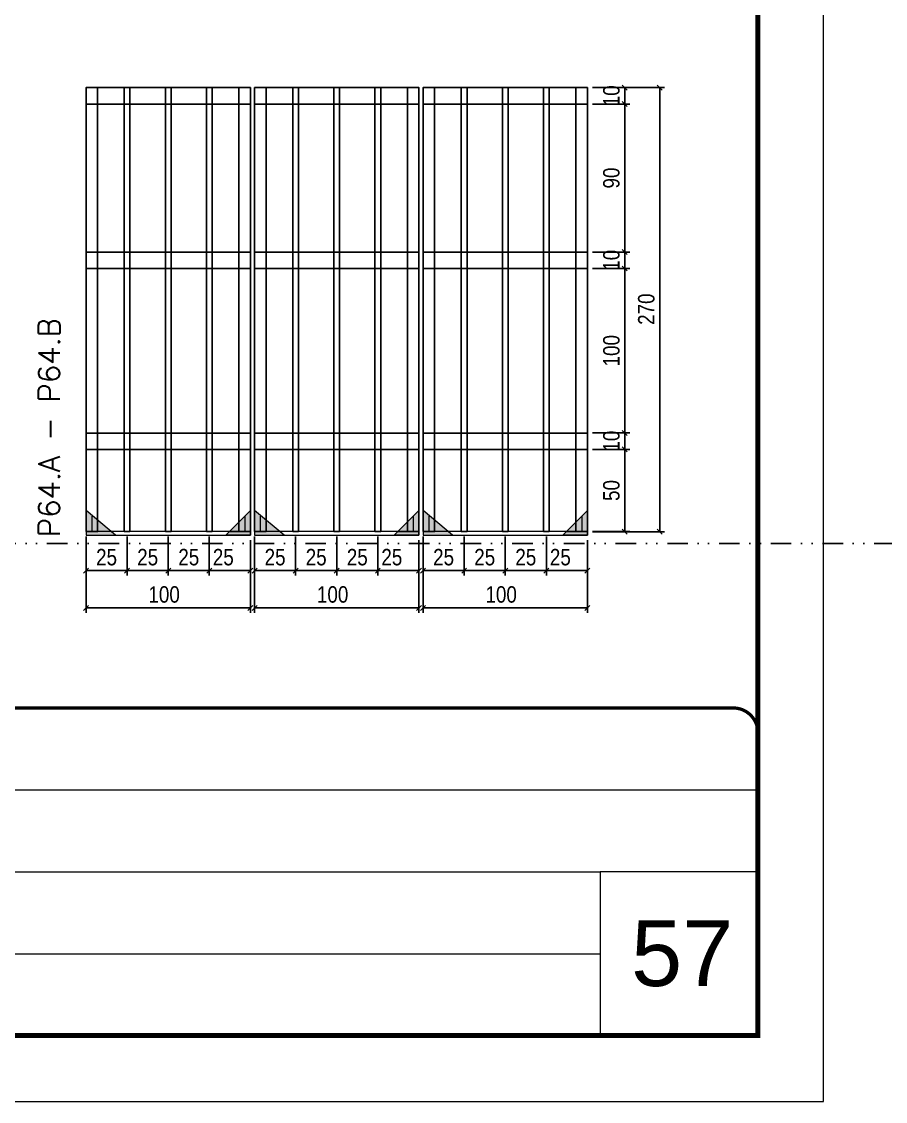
# Model space of a CAD drawing. Header units: millimetres. Extents: x 13777 to 27878, y -21631 to 6985.
# Drawn here: x 15397 to 15923, y -10145 to -9489 of the extents above; entities that cross this region are included whole.
import ezdxf

# ---------------------------------------------------------------- set-up
doc = ezdxf.new("R2010")
doc.units = ezdxf.units.MM
for name, pattern in [('CONTINUO', [0]), ('DASHED', [0.75, 0.5, -0.25]), ('DIVIDE2', [0.625, 0.25, -0.125, 0, -0.125, 0, -0.125]), ('HIDDEN', [0.375, 0.25, -0.125])]:
    doc.linetypes.add(name, pattern=pattern)
for name, color, linetype, lineweight in [('CARIMBO', 255, 'Continuous', 9), ('Folhas', 255, 'Continuous', 9), ('Madeira', 126, 'Continuous', 18), ('Sarr 2.2x7', 40, 'Continuous', 9), ('SARRAFO DE PRESSAO', 251, 'DASHED', 9), ('Texto Seção', 7, 'Continuous', 15)]:
    doc.layers.add(name, color=color, linetype=linetype, lineweight=lineweight)
for name, color, linetype in [('COTA', 241, 'Continuous'), ('Nível', 160, 'Continuous'), ('SARR_2.2x10', 60, 'Continuous'), ('SARR_3.5x7', 81, 'Continuous'), ('SARR_7x7', 40, 'Continuous')]:
    doc.layers.add(name, color=color, linetype=linetype)
doc.styles.add('ARIAL', font='arial.ttf')
doc.styles.add('COTA TECNICA', font='techl___.ttf', dxfattribs={"height": 10})
doc.styles.add('REGUA-120', font='ROMANS.shx', dxfattribs={"height": 15})
doc.dimstyles.new('PAINEL', dxfattribs={"dimtxt": 10, "dimasz": 3, "dimexe": 3, "dimexo": 3, "dimgap": 3, "dimtad": 1, "dimdec": 1, "dimzin": 12, "dimdsep": 46, "dimtxsty": 'COTA TECNICA', "dimblk1": 'OBLIQUE', "dimblk2": 'OBLIQUE', "dimsah": 1, "dimcen": 0.9, "dimclrd": 4, "dimclre": 4, "dimclrt": 240, "dimadec": 1, "dimazin": 3, "dimtfac": 1, "dimtdec": 1, "dimtmove": 0, "dimatfit": 3, "dimfxl": 1, "dimtolj": 1, "dimtzin": 12, "dimarcsym": 0})

# ---------------------------------------------------------------- blocks, each defined once
blk = doc.blocks.new('9999999999')
at = {"color": 30, "linetype": 'CONTINUO'}
for p, q in [((98564.56, 34379.64), (99583.98, 34379.64)), ((98564.56, 34329.83), (99487.98, 34329.83)), ((99583.98, 34329.83), (99487.98, 34329.83)), ((99487.98, 34329.83), (99487.98, 34230.21)), ((98564.56, 34280.02), (99487.98, 34280.02))]:
    blk.add_line(p, q, dxfattribs=at)
at = {"color": 30, "linetype": 'CONTINUO', "const_width": 2}
blk.add_lwpolyline([(99583.98, 34230.21), (99583.98, 34414.45, 0.414214), (99568.98, 34429.45), (98228.98, 34429.45, 0.414214), (98213.98, 34414.45), (98213.98, 34245.21, 0.414214), (98228.98, 34230.21), (99583.98, 34230.21)], format="xyb", dxfattribs=at)
at = {"layer": 'Folhas'}
blk.add_lwpolyline([(98138.98, 34190.21), (99623.98, 34190.21), (99623.98, 35240.21), (98138.98, 35240.21)], close=True, dxfattribs=at)
at = {"layer": 'Folhas', "color": 30, "const_width": 3}
blk.add_lwpolyline([(98213.98, 34230.21), (99583.98, 34230.21), (99583.98, 35200.21), (98213.98, 35200.21)], close=True, dxfattribs=at)
blk = doc.blocks.new('_Oblique')
at = {"color": 0, "linetype": 'ByBlock', "lineweight": -2}
blk.add_line((-0.5, -0.5), (0.5, 0.5), dxfattribs=at)
blk = doc.blocks.new('*D2487')
at = {"layer": 'COTA', "color": 4, "lineweight": -2, "transparency": 16777216}
for p, q in [((15641.31, -9817.04), (15641.31, -9848.22)), ((15741.31, -9817.04), (15741.31, -9848.22)), ((15741.31, -9845.22), (15641.31, -9845.22))]:
    blk.add_line(p, q, dxfattribs=at)
at = {"layer": 'Defpoints', "color": 0, "transparency": 16777216}
for p in [(15641.31, -9814.04), (15741.31, -9814.04), (15641.31, -9845.22)]:
    blk.add_point(p, dxfattribs=at)
at = {"layer": 'COTA', "color": 4, "lineweight": -2, "transparency": 16777216, "xscale": 3, "yscale": 3, "zscale": 3, "rotation": 180}
blk.add_blockref('_Oblique', (15641.31, -9845.22), dxfattribs=at)
at = {"layer": 'COTA', "color": 4, "lineweight": -2, "transparency": 16777216, "xscale": 3, "yscale": 3, "zscale": 3}
blk.add_blockref('_Oblique', (15741.31, -9845.22), dxfattribs=at)
at = {"layer": 'COTA', "color": 240, "transparency": 16777216, "insert": (15688.81, -9837.12), "char_height": 10, "attachment_point": 5, "style": 'COTA TECNICA'}
blk.add_mtext('\\A1;100', dxfattribs=at)
blk = doc.blocks.new('*D2488')
at = {"layer": 'COTA', "color": 4, "lineweight": -2, "transparency": 16777216}
for p, q in [((15641.31, -9801.84), (15641.31, -9825.54)), ((15666.31, -9801.84), (15666.31, -9825.54)), ((15666.31, -9822.54), (15641.31, -9822.54))]:
    blk.add_line(p, q, dxfattribs=at)
at = {"layer": 'Defpoints', "color": 0, "transparency": 16777216}
for p in [(15641.31, -9798.84), (15666.31, -9798.84), (15641.31, -9822.54)]:
    blk.add_point(p, dxfattribs=at)
at = {"layer": 'COTA', "color": 4, "lineweight": -2, "transparency": 16777216, "xscale": 3, "yscale": 3, "zscale": 3, "rotation": 180}
blk.add_blockref('_Oblique', (15641.31, -9822.54), dxfattribs=at)
at = {"layer": 'COTA', "color": 4, "lineweight": -2, "transparency": 16777216, "xscale": 3, "yscale": 3, "zscale": 3}
blk.add_blockref('_Oblique', (15666.31, -9822.54), dxfattribs=at)
at = {"layer": 'COTA', "color": 240, "transparency": 16777216, "insert": (15653.81, -9814.43), "char_height": 10, "attachment_point": 5, "style": 'COTA TECNICA'}
blk.add_mtext('\\A1;25', dxfattribs=at)
blk = doc.blocks.new('*D2489')
at = {"layer": 'COTA', "color": 4, "lineweight": -2, "transparency": 16777216}
for p, q in [((15716.31, -9801.84), (15716.31, -9825.54)), ((15741.31, -9804.04), (15741.31, -9825.54)), ((15716.31, -9822.54), (15741.31, -9822.54))]:
    blk.add_line(p, q, dxfattribs=at)
at = {"layer": 'Defpoints', "color": 0, "transparency": 16777216}
for p in [(15716.31, -9798.84), (15741.31, -9801.04), (15741.31, -9822.54)]:
    blk.add_point(p, dxfattribs=at)
at = {"layer": 'COTA', "color": 4, "lineweight": -2, "transparency": 16777216, "xscale": 3, "yscale": 3, "zscale": 3, "rotation": 180}
blk.add_blockref('_Oblique', (15716.31, -9822.54), dxfattribs=at)
at = {"layer": 'COTA', "color": 4, "lineweight": -2, "transparency": 16777216, "xscale": 3, "yscale": 3, "zscale": 3}
blk.add_blockref('_Oblique', (15741.31, -9822.54), dxfattribs=at)
at = {"layer": 'COTA', "color": 240, "transparency": 16777216, "insert": (15724.81, -9814.43), "char_height": 10, "attachment_point": 5, "style": 'COTA TECNICA'}
blk.add_mtext('\\A1;25', dxfattribs=at)
blk = doc.blocks.new('*D2490')
at = {"layer": 'COTA', "color": 4, "lineweight": -2, "transparency": 16777216}
for p, q in [((15666.31, -9801.84), (15666.31, -9825.54)), ((15691.31, -9801.84), (15691.31, -9825.54)), ((15666.31, -9822.54), (15691.31, -9822.54))]:
    blk.add_line(p, q, dxfattribs=at)
at = {"layer": 'Defpoints', "color": 0, "transparency": 16777216}
for p in [(15666.31, -9798.84), (15691.31, -9798.84), (15691.31, -9822.54)]:
    blk.add_point(p, dxfattribs=at)
at = {"layer": 'COTA', "color": 4, "lineweight": -2, "transparency": 16777216, "xscale": 3, "yscale": 3, "zscale": 3, "rotation": 180}
blk.add_blockref('_Oblique', (15666.31, -9822.54), dxfattribs=at)
at = {"layer": 'COTA', "color": 4, "lineweight": -2, "transparency": 16777216, "xscale": 3, "yscale": 3, "zscale": 3}
blk.add_blockref('_Oblique', (15691.31, -9822.54), dxfattribs=at)
at = {"layer": 'COTA', "color": 240, "transparency": 16777216, "insert": (15678.81, -9814.43), "char_height": 10, "attachment_point": 5, "style": 'COTA TECNICA'}
blk.add_mtext('\\A1;25', dxfattribs=at)
blk = doc.blocks.new('*D2491')
at = {"layer": 'COTA', "color": 4, "lineweight": -2, "transparency": 16777216}
for p, q in [((15744.31, -9748.84), (15767.01, -9748.84)), ((15764.01, -9798.84), (15764.01, -9748.84)), ((15744.31, -9798.84), (15767.01, -9798.84))]:
    blk.add_line(p, q, dxfattribs=at)
at = {"layer": 'Defpoints', "color": 0, "transparency": 16777216}
for p in [(15741.31, -9748.84), (15764.01, -9748.84), (15741.31, -9798.84)]:
    blk.add_point(p, dxfattribs=at)
at = {"layer": 'COTA', "color": 4, "lineweight": -2, "transparency": 16777216, "xscale": 3, "yscale": 3, "zscale": 3}
for p, rotation in [((15764.01, -9748.84), 90), ((15764.01, -9798.84), 270)]:
    blk.add_blockref('_Oblique', p, dxfattribs=dict(at, rotation=rotation))
at = {"layer": 'COTA', "color": 240, "transparency": 16777216, "insert": (15755.9, -9773.84), "char_height": 10, "attachment_point": 5, "rotation": 90, "style": 'COTA TECNICA'}
blk.add_mtext('\\A1;50', dxfattribs=at)
blk = doc.blocks.new('*D2492')
at = {"layer": 'COTA', "color": 4, "lineweight": -2, "transparency": 16777216}
for p, q in [((15691.31, -9801.84), (15691.31, -9825.54)), ((15716.31, -9801.84), (15716.31, -9825.54)), ((15691.31, -9822.54), (15716.31, -9822.54))]:
    blk.add_line(p, q, dxfattribs=at)
at = {"layer": 'Defpoints', "color": 0, "transparency": 16777216}
for p in [(15691.31, -9798.84), (15716.31, -9798.84), (15716.31, -9822.54)]:
    blk.add_point(p, dxfattribs=at)
at = {"layer": 'COTA', "color": 4, "lineweight": -2, "transparency": 16777216, "xscale": 3, "yscale": 3, "zscale": 3, "rotation": 180}
blk.add_blockref('_Oblique', (15691.31, -9822.54), dxfattribs=at)
at = {"layer": 'COTA', "color": 4, "lineweight": -2, "transparency": 16777216, "xscale": 3, "yscale": 3, "zscale": 3}
blk.add_blockref('_Oblique', (15716.31, -9822.54), dxfattribs=at)
at = {"layer": 'COTA', "color": 240, "transparency": 16777216, "insert": (15703.81, -9814.43), "char_height": 10, "attachment_point": 5, "style": 'COTA TECNICA'}
blk.add_mtext('\\A1;25', dxfattribs=at)
blk = doc.blocks.new('*D2493')
at = {"layer": 'COTA', "color": 4, "lineweight": -2, "transparency": 16777216}
for p, q in [((15744.31, -9738.84), (15767.01, -9738.84)), ((15764.01, -9748.84), (15764.01, -9738.84)), ((15744.31, -9748.84), (15767.01, -9748.84))]:
    blk.add_line(p, q, dxfattribs=at)
at = {"layer": 'Defpoints', "color": 0, "transparency": 16777216}
for p in [(15741.31, -9738.84), (15764.01, -9738.84), (15741.31, -9748.84)]:
    blk.add_point(p, dxfattribs=at)
at = {"layer": 'COTA', "color": 4, "lineweight": -2, "transparency": 16777216, "xscale": 3, "yscale": 3, "zscale": 3}
for p, rotation in [((15764.01, -9738.84), 90), ((15764.01, -9748.84), 270)]:
    blk.add_blockref('_Oblique', p, dxfattribs=dict(at, rotation=rotation))
at = {"layer": 'COTA', "color": 240, "transparency": 16777216, "insert": (15755.91, -9743.84), "char_height": 10, "attachment_point": 5, "rotation": 90, "style": 'COTA TECNICA'}
blk.add_mtext('\\A1;10', dxfattribs=at)
blk = doc.blocks.new('*D2494')
at = {"layer": 'COTA', "color": 4, "lineweight": -2, "transparency": 16777216}
for p, q in [((15744.31, -9638.84), (15767.01, -9638.84)), ((15764.01, -9738.84), (15764.01, -9638.84)), ((15744.31, -9738.84), (15767.01, -9738.84))]:
    blk.add_line(p, q, dxfattribs=at)
at = {"layer": 'Defpoints', "color": 0, "transparency": 16777216}
for p in [(15741.31, -9638.84), (15764.01, -9638.84), (15741.31, -9738.84)]:
    blk.add_point(p, dxfattribs=at)
at = {"layer": 'COTA', "color": 4, "lineweight": -2, "transparency": 16777216, "xscale": 3, "yscale": 3, "zscale": 3}
for p, rotation in [((15764.01, -9638.84), 90), ((15764.01, -9738.84), 270)]:
    blk.add_blockref('_Oblique', p, dxfattribs=dict(at, rotation=rotation))
at = {"layer": 'COTA', "color": 240, "transparency": 16777216, "insert": (15755.91, -9688.84), "char_height": 10, "attachment_point": 5, "rotation": 90, "style": 'COTA TECNICA'}
blk.add_mtext('\\A1;100', dxfattribs=at)
blk = doc.blocks.new('*D2495')
at = {"layer": 'COTA', "color": 4, "lineweight": -2, "transparency": 16777216}
for p, q in [((15744.31, -9628.84), (15767.01, -9628.84)), ((15764.01, -9638.84), (15764.01, -9628.84)), ((15744.31, -9638.84), (15767.01, -9638.84))]:
    blk.add_line(p, q, dxfattribs=at)
at = {"layer": 'Defpoints', "color": 0, "transparency": 16777216}
for p in [(15741.31, -9628.84), (15764.01, -9628.84), (15741.31, -9638.84)]:
    blk.add_point(p, dxfattribs=at)
at = {"layer": 'COTA', "color": 4, "lineweight": -2, "transparency": 16777216, "xscale": 3, "yscale": 3, "zscale": 3}
for p, rotation in [((15764.01, -9628.84), 90), ((15764.01, -9638.84), 270)]:
    blk.add_blockref('_Oblique', p, dxfattribs=dict(at, rotation=rotation))
at = {"layer": 'COTA', "color": 240, "transparency": 16777216, "insert": (15755.91, -9633.84), "char_height": 10, "attachment_point": 5, "rotation": 90, "style": 'COTA TECNICA'}
blk.add_mtext('\\A1;10', dxfattribs=at)
blk = doc.blocks.new('*D2496')
at = {"layer": 'COTA', "color": 4, "lineweight": -2, "transparency": 16777216}
for p, q in [((15744.31, -9538.84), (15767.01, -9538.84)), ((15764.01, -9628.84), (15764.01, -9538.84)), ((15744.31, -9628.84), (15767.01, -9628.84))]:
    blk.add_line(p, q, dxfattribs=at)
at = {"layer": 'Defpoints', "color": 0, "transparency": 16777216}
for p in [(15741.31, -9538.84), (15764.01, -9538.84), (15741.31, -9628.84)]:
    blk.add_point(p, dxfattribs=at)
at = {"layer": 'COTA', "color": 4, "lineweight": -2, "transparency": 16777216, "xscale": 3, "yscale": 3, "zscale": 3}
for p, rotation in [((15764.01, -9538.84), 90), ((15764.01, -9628.84), 270)]:
    blk.add_blockref('_Oblique', p, dxfattribs=dict(at, rotation=rotation))
at = {"layer": 'COTA', "color": 240, "transparency": 16777216, "insert": (15755.88, -9583.84), "char_height": 10, "attachment_point": 5, "rotation": 90, "style": 'COTA TECNICA'}
blk.add_mtext('\\A1;90', dxfattribs=at)
blk = doc.blocks.new('*D2497')
at = {"layer": 'COTA', "color": 4, "lineweight": -2, "transparency": 16777216}
for p, q in [((15744.31, -9528.84), (15767.01, -9528.84)), ((15764.01, -9538.84), (15764.01, -9528.84)), ((15744.31, -9538.84), (15767.01, -9538.84))]:
    blk.add_line(p, q, dxfattribs=at)
at = {"layer": 'Defpoints', "color": 0, "transparency": 16777216}
for p in [(15741.31, -9528.84), (15764.01, -9528.84), (15741.31, -9538.84)]:
    blk.add_point(p, dxfattribs=at)
at = {"layer": 'COTA', "color": 4, "lineweight": -2, "transparency": 16777216, "xscale": 3, "yscale": 3, "zscale": 3}
for p, rotation in [((15764.01, -9528.84), 90), ((15764.01, -9538.84), 270)]:
    blk.add_blockref('_Oblique', p, dxfattribs=dict(at, rotation=rotation))
at = {"layer": 'COTA', "color": 240, "transparency": 16777216, "insert": (15755.91, -9533.84), "char_height": 10, "attachment_point": 5, "rotation": 90, "style": 'COTA TECNICA'}
blk.add_mtext('\\A1;10', dxfattribs=at)
blk = doc.blocks.new('*D2498')
at = {"layer": 'COTA', "color": 4, "lineweight": -2, "transparency": 16777216}
for p, q in [((15744.32, -9528.88), (15788.23, -9528.88)), ((15785.23, -9798.88), (15785.23, -9528.88)), ((15744.31, -9798.88), (15788.23, -9798.88))]:
    blk.add_line(p, q, dxfattribs=at)
at = {"layer": 'Defpoints', "color": 0, "transparency": 16777216}
for p in [(15741.32, -9528.88), (15785.23, -9528.88), (15741.31, -9798.88)]:
    blk.add_point(p, dxfattribs=at)
at = {"layer": 'COTA', "color": 4, "lineweight": -2, "transparency": 16777216, "xscale": 3, "yscale": 3, "zscale": 3}
for p, rotation in [((15785.23, -9528.88), 90), ((15785.23, -9798.88), 270)]:
    blk.add_blockref('_Oblique', p, dxfattribs=dict(at, rotation=rotation))
at = {"layer": 'COTA', "color": 240, "transparency": 16777216, "insert": (15777.13, -9663.58), "char_height": 10, "attachment_point": 5, "rotation": 90, "style": 'COTA TECNICA'}
blk.add_mtext('\\A1;270', dxfattribs=at)
blk = doc.blocks.new('*D2499')
at = {"layer": 'COTA', "color": 4, "lineweight": -2, "transparency": 16777216}
for p, q in [((15538.81, -9817.04), (15538.81, -9848.22)), ((15638.81, -9817.04), (15638.81, -9848.22)), ((15638.81, -9845.22), (15538.81, -9845.22))]:
    blk.add_line(p, q, dxfattribs=at)
at = {"layer": 'Defpoints', "color": 0, "transparency": 16777216}
for p in [(15538.81, -9814.04), (15638.81, -9814.04), (15538.81, -9845.22)]:
    blk.add_point(p, dxfattribs=at)
at = {"layer": 'COTA', "color": 4, "lineweight": -2, "transparency": 16777216, "xscale": 3, "yscale": 3, "zscale": 3, "rotation": 180}
blk.add_blockref('_Oblique', (15538.81, -9845.22), dxfattribs=at)
at = {"layer": 'COTA', "color": 4, "lineweight": -2, "transparency": 16777216, "xscale": 3, "yscale": 3, "zscale": 3}
blk.add_blockref('_Oblique', (15638.81, -9845.22), dxfattribs=at)
at = {"layer": 'COTA', "color": 240, "transparency": 16777216, "insert": (15586.31, -9837.12), "char_height": 10, "attachment_point": 5, "style": 'COTA TECNICA'}
blk.add_mtext('\\A1;100', dxfattribs=at)
blk = doc.blocks.new('*D2500')
at = {"layer": 'COTA', "color": 4, "lineweight": -2, "transparency": 16777216}
for p, q in [((15538.81, -9801.84), (15538.81, -9825.54)), ((15563.81, -9801.84), (15563.81, -9825.54)), ((15563.81, -9822.54), (15538.81, -9822.54))]:
    blk.add_line(p, q, dxfattribs=at)
at = {"layer": 'Defpoints', "color": 0, "transparency": 16777216}
for p in [(15538.81, -9798.84), (15563.81, -9798.84), (15538.81, -9822.54)]:
    blk.add_point(p, dxfattribs=at)
at = {"layer": 'COTA', "color": 4, "lineweight": -2, "transparency": 16777216, "xscale": 3, "yscale": 3, "zscale": 3, "rotation": 180}
blk.add_blockref('_Oblique', (15538.81, -9822.54), dxfattribs=at)
at = {"layer": 'COTA', "color": 4, "lineweight": -2, "transparency": 16777216, "xscale": 3, "yscale": 3, "zscale": 3}
blk.add_blockref('_Oblique', (15563.81, -9822.54), dxfattribs=at)
at = {"layer": 'COTA', "color": 240, "transparency": 16777216, "insert": (15551.31, -9814.43), "char_height": 10, "attachment_point": 5, "style": 'COTA TECNICA'}
blk.add_mtext('\\A1;25', dxfattribs=at)
blk = doc.blocks.new('*D2501')
at = {"layer": 'COTA', "color": 4, "lineweight": -2, "transparency": 16777216}
for p, q in [((15613.81, -9801.84), (15613.81, -9825.54)), ((15638.81, -9804.04), (15638.81, -9825.54)), ((15613.81, -9822.54), (15638.81, -9822.54))]:
    blk.add_line(p, q, dxfattribs=at)
at = {"layer": 'Defpoints', "color": 0, "transparency": 16777216}
for p in [(15613.81, -9798.84), (15638.81, -9801.04), (15638.81, -9822.54)]:
    blk.add_point(p, dxfattribs=at)
at = {"layer": 'COTA', "color": 4, "lineweight": -2, "transparency": 16777216, "xscale": 3, "yscale": 3, "zscale": 3, "rotation": 180}
blk.add_blockref('_Oblique', (15613.81, -9822.54), dxfattribs=at)
at = {"layer": 'COTA', "color": 4, "lineweight": -2, "transparency": 16777216, "xscale": 3, "yscale": 3, "zscale": 3}
blk.add_blockref('_Oblique', (15638.81, -9822.54), dxfattribs=at)
at = {"layer": 'COTA', "color": 240, "transparency": 16777216, "insert": (15622.31, -9814.43), "char_height": 10, "attachment_point": 5, "style": 'COTA TECNICA'}
blk.add_mtext('\\A1;25', dxfattribs=at)
blk = doc.blocks.new('*D2502')
at = {"layer": 'COTA', "color": 4, "lineweight": -2, "transparency": 16777216}
for p, q in [((15563.81, -9801.84), (15563.81, -9825.54)), ((15588.81, -9801.84), (15588.81, -9825.54)), ((15563.81, -9822.54), (15588.81, -9822.54))]:
    blk.add_line(p, q, dxfattribs=at)
at = {"layer": 'Defpoints', "color": 0, "transparency": 16777216}
for p in [(15563.81, -9798.84), (15588.81, -9798.84), (15588.81, -9822.54)]:
    blk.add_point(p, dxfattribs=at)
at = {"layer": 'COTA', "color": 4, "lineweight": -2, "transparency": 16777216, "xscale": 3, "yscale": 3, "zscale": 3, "rotation": 180}
blk.add_blockref('_Oblique', (15563.81, -9822.54), dxfattribs=at)
at = {"layer": 'COTA', "color": 4, "lineweight": -2, "transparency": 16777216, "xscale": 3, "yscale": 3, "zscale": 3}
blk.add_blockref('_Oblique', (15588.81, -9822.54), dxfattribs=at)
at = {"layer": 'COTA', "color": 240, "transparency": 16777216, "insert": (15576.31, -9814.43), "char_height": 10, "attachment_point": 5, "style": 'COTA TECNICA'}
blk.add_mtext('\\A1;25', dxfattribs=at)
blk = doc.blocks.new('*D2503')
at = {"layer": 'COTA', "color": 4, "lineweight": -2, "transparency": 16777216}
for p, q in [((15588.81, -9801.84), (15588.81, -9825.54)), ((15613.81, -9801.84), (15613.81, -9825.54)), ((15588.81, -9822.54), (15613.81, -9822.54))]:
    blk.add_line(p, q, dxfattribs=at)
at = {"layer": 'Defpoints', "color": 0, "transparency": 16777216}
for p in [(15588.81, -9798.84), (15613.81, -9798.84), (15613.81, -9822.54)]:
    blk.add_point(p, dxfattribs=at)
at = {"layer": 'COTA', "color": 4, "lineweight": -2, "transparency": 16777216, "xscale": 3, "yscale": 3, "zscale": 3, "rotation": 180}
blk.add_blockref('_Oblique', (15588.81, -9822.54), dxfattribs=at)
at = {"layer": 'COTA', "color": 4, "lineweight": -2, "transparency": 16777216, "xscale": 3, "yscale": 3, "zscale": 3}
blk.add_blockref('_Oblique', (15613.81, -9822.54), dxfattribs=at)
at = {"layer": 'COTA', "color": 240, "transparency": 16777216, "insert": (15601.31, -9814.43), "char_height": 10, "attachment_point": 5, "style": 'COTA TECNICA'}
blk.add_mtext('\\A1;25', dxfattribs=at)
blk = doc.blocks.new('*D2504')
at = {"layer": 'COTA', "color": 4, "lineweight": -2, "transparency": 16777216}
for p, q in [((15436.31, -9817.04), (15436.31, -9848.22)), ((15536.31, -9817.04), (15536.31, -9848.22)), ((15536.31, -9845.22), (15436.31, -9845.22))]:
    blk.add_line(p, q, dxfattribs=at)
at = {"layer": 'Defpoints', "color": 0, "transparency": 16777216}
for p in [(15436.31, -9814.04), (15536.31, -9814.04), (15436.31, -9845.22)]:
    blk.add_point(p, dxfattribs=at)
at = {"layer": 'COTA', "color": 4, "lineweight": -2, "transparency": 16777216, "xscale": 3, "yscale": 3, "zscale": 3, "rotation": 180}
blk.add_blockref('_Oblique', (15436.31, -9845.22), dxfattribs=at)
at = {"layer": 'COTA', "color": 4, "lineweight": -2, "transparency": 16777216, "xscale": 3, "yscale": 3, "zscale": 3}
blk.add_blockref('_Oblique', (15536.31, -9845.22), dxfattribs=at)
at = {"layer": 'COTA', "color": 240, "transparency": 16777216, "insert": (15483.81, -9837.12), "char_height": 10, "attachment_point": 5, "style": 'COTA TECNICA'}
blk.add_mtext('\\A1;100', dxfattribs=at)
blk = doc.blocks.new('*D2505')
at = {"layer": 'COTA', "color": 4, "lineweight": -2, "transparency": 16777216}
for p, q in [((15436.31, -9801.84), (15436.31, -9825.54)), ((15461.31, -9801.84), (15461.31, -9825.54)), ((15461.31, -9822.54), (15436.31, -9822.54))]:
    blk.add_line(p, q, dxfattribs=at)
at = {"layer": 'Defpoints', "color": 0, "transparency": 16777216}
for p in [(15436.31, -9798.84), (15461.31, -9798.84), (15436.31, -9822.54)]:
    blk.add_point(p, dxfattribs=at)
at = {"layer": 'COTA', "color": 4, "lineweight": -2, "transparency": 16777216, "xscale": 3, "yscale": 3, "zscale": 3, "rotation": 180}
blk.add_blockref('_Oblique', (15436.31, -9822.54), dxfattribs=at)
at = {"layer": 'COTA', "color": 4, "lineweight": -2, "transparency": 16777216, "xscale": 3, "yscale": 3, "zscale": 3}
blk.add_blockref('_Oblique', (15461.31, -9822.54), dxfattribs=at)
at = {"layer": 'COTA', "color": 240, "transparency": 16777216, "insert": (15448.81, -9814.43), "char_height": 10, "attachment_point": 5, "style": 'COTA TECNICA'}
blk.add_mtext('\\A1;25', dxfattribs=at)
blk = doc.blocks.new('*D2506')
at = {"layer": 'COTA', "color": 4, "lineweight": -2, "transparency": 16777216}
for p, q in [((15511.31, -9801.84), (15511.31, -9825.54)), ((15536.31, -9804.04), (15536.31, -9825.54)), ((15511.31, -9822.54), (15536.31, -9822.54))]:
    blk.add_line(p, q, dxfattribs=at)
at = {"layer": 'Defpoints', "color": 0, "transparency": 16777216}
for p in [(15511.31, -9798.84), (15536.31, -9801.04), (15536.31, -9822.54)]:
    blk.add_point(p, dxfattribs=at)
at = {"layer": 'COTA', "color": 4, "lineweight": -2, "transparency": 16777216, "xscale": 3, "yscale": 3, "zscale": 3, "rotation": 180}
blk.add_blockref('_Oblique', (15511.31, -9822.54), dxfattribs=at)
at = {"layer": 'COTA', "color": 4, "lineweight": -2, "transparency": 16777216, "xscale": 3, "yscale": 3, "zscale": 3}
blk.add_blockref('_Oblique', (15536.31, -9822.54), dxfattribs=at)
at = {"layer": 'COTA', "color": 240, "transparency": 16777216, "insert": (15519.81, -9814.43), "char_height": 10, "attachment_point": 5, "style": 'COTA TECNICA'}
blk.add_mtext('\\A1;25', dxfattribs=at)
blk = doc.blocks.new('*D2507')
at = {"layer": 'COTA', "color": 4, "lineweight": -2, "transparency": 16777216}
for p, q in [((15461.31, -9801.84), (15461.31, -9825.54)), ((15486.31, -9801.84), (15486.31, -9825.54)), ((15461.31, -9822.54), (15486.31, -9822.54))]:
    blk.add_line(p, q, dxfattribs=at)
at = {"layer": 'Defpoints', "color": 0, "transparency": 16777216}
for p in [(15461.31, -9798.84), (15486.31, -9798.84), (15486.31, -9822.54)]:
    blk.add_point(p, dxfattribs=at)
at = {"layer": 'COTA', "color": 4, "lineweight": -2, "transparency": 16777216, "xscale": 3, "yscale": 3, "zscale": 3, "rotation": 180}
blk.add_blockref('_Oblique', (15461.31, -9822.54), dxfattribs=at)
at = {"layer": 'COTA', "color": 4, "lineweight": -2, "transparency": 16777216, "xscale": 3, "yscale": 3, "zscale": 3}
blk.add_blockref('_Oblique', (15486.31, -9822.54), dxfattribs=at)
at = {"layer": 'COTA', "color": 240, "transparency": 16777216, "insert": (15473.81, -9814.43), "char_height": 10, "attachment_point": 5, "style": 'COTA TECNICA'}
blk.add_mtext('\\A1;25', dxfattribs=at)
blk = doc.blocks.new('*D2508')
at = {"layer": 'COTA', "color": 4, "lineweight": -2, "transparency": 16777216}
for p, q in [((15486.31, -9801.84), (15486.31, -9825.54)), ((15511.31, -9801.84), (15511.31, -9825.54)), ((15486.31, -9822.54), (15511.31, -9822.54))]:
    blk.add_line(p, q, dxfattribs=at)
at = {"layer": 'Defpoints', "color": 0, "transparency": 16777216}
for p in [(15486.31, -9798.84), (15511.31, -9798.84), (15511.31, -9822.54)]:
    blk.add_point(p, dxfattribs=at)
at = {"layer": 'COTA', "color": 4, "lineweight": -2, "transparency": 16777216, "xscale": 3, "yscale": 3, "zscale": 3, "rotation": 180}
blk.add_blockref('_Oblique', (15486.31, -9822.54), dxfattribs=at)
at = {"layer": 'COTA', "color": 4, "lineweight": -2, "transparency": 16777216, "xscale": 3, "yscale": 3, "zscale": 3}
blk.add_blockref('_Oblique', (15511.31, -9822.54), dxfattribs=at)
at = {"layer": 'COTA', "color": 240, "transparency": 16777216, "insert": (15498.81, -9814.43), "char_height": 10, "attachment_point": 5, "style": 'COTA TECNICA'}
blk.add_mtext('\\A1;25', dxfattribs=at)

msp = doc.modelspace()

# ---------------------------------------------------------------- hatches: boundary and pattern name
at = {"layer": 'Madeira'}
h = msp.add_hatch(color=252, dxfattribs=at)
h.dxf.hatch_style = 2
h.paths.add_polyline_path([(15436.31, -9786.04), (15436.31, -9801.04), (15454.31, -9801.04)])
h = msp.add_hatch(color=252, dxfattribs=at)
h.dxf.hatch_style = 2
h.paths.add_polyline_path([(15536.31, -9786.04), (15536.31, -9801.04), (15521.31, -9801.04)])
h = msp.add_hatch(color=252, dxfattribs=at)
h.dxf.hatch_style = 2
h.paths.add_polyline_path([(15538.81, -9786.04), (15538.81, -9801.04), (15556.81, -9801.04)])
h = msp.add_hatch(color=252, dxfattribs=at)
h.dxf.hatch_style = 2
h.paths.add_polyline_path([(15638.81, -9786.04), (15638.81, -9801.04), (15623.81, -9801.04)])
h = msp.add_hatch(color=252, dxfattribs=at)
h.dxf.hatch_style = 2
h.paths.add_polyline_path([(15641.31, -9786.04), (15641.31, -9801.04), (15659.31, -9801.04)])
h = msp.add_hatch(color=252, dxfattribs=at)
h.dxf.hatch_style = 2
h.paths.add_polyline_path([(15741.31, -9786.04), (15741.31, -9801.04), (15726.31, -9801.04)])

# ---------------------------------------------------------------- linework, layer by layer
at = {"layer": 'Madeira', "color": 1, "linetype": 'HIDDEN'}
for p, q in [((15439.81, -9789.54), (15439.81, -9798.84)), ((15439.81, -9789.54), (15439.81, -9798.84)), ((15532.81, -9789.54), (15532.81, -9798.84)), ((15532.81, -9789.54), (15532.81, -9798.84)), ((15542.31, -9789.54), (15542.31, -9798.84)), ((15542.31, -9789.54), (15542.31, -9798.84)), ((15635.31, -9789.54), (15635.31, -9798.84)), ((15635.31, -9789.54), (15635.31, -9798.84)), ((15644.81, -9789.54), (15644.81, -9798.84)), ((15644.81, -9789.54), (15644.81, -9798.84)), ((15737.81, -9789.54), (15737.81, -9798.84)), ((15737.81, -9789.54), (15737.81, -9798.84)), ((15443.31, -9793.04), (15443.31, -9798.84)), ((15545.81, -9793.04), (15545.81, -9798.84)), ((15648.31, -9793.04), (15648.31, -9798.84)), ((15446.15, -9798.84), (15436.31, -9798.84)), ((15446.15, -9798.84), (15436.31, -9798.84)), ((15452.11, -9798.84), (15436.31, -9798.84)), ((15523.51, -9798.84), (15536.31, -9798.84)), ((15526.48, -9798.84), (15536.31, -9798.84)), ((15526.48, -9798.84), (15536.31, -9798.84)), ((15548.65, -9798.84), (15538.81, -9798.84)), ((15548.65, -9798.84), (15538.81, -9798.84)), ((15554.61, -9798.84), (15538.81, -9798.84)), ((15626.01, -9798.84), (15638.81, -9798.84)), ((15628.98, -9798.84), (15638.81, -9798.84)), ((15628.98, -9798.84), (15638.81, -9798.84)), ((15651.15, -9798.84), (15641.31, -9798.84)), ((15651.15, -9798.84), (15641.31, -9798.84)), ((15657.11, -9798.84), (15641.31, -9798.84)), ((15728.51, -9798.84), (15741.31, -9798.84)), ((15731.48, -9798.84), (15741.31, -9798.84)), ((15731.48, -9798.84), (15741.31, -9798.84))]:
    msp.add_line(p, q, dxfattribs=at)
at = {"layer": 'Madeira'}
for p, q in [((15436.31, -9798.84), (15436.31, -9801.04)), ((15436.31, -9798.84), (15436.31, -9801.04)), ((15436.31, -9798.84), (15436.31, -9801.04)), ((15538.81, -9798.84), (15538.81, -9801.04)), ((15538.81, -9798.84), (15538.81, -9801.04)), ((15538.81, -9798.84), (15538.81, -9801.04)), ((15641.31, -9798.84), (15641.31, -9801.04)), ((15641.31, -9798.84), (15641.31, -9801.04)), ((15641.31, -9798.84), (15641.31, -9801.04))]:
    msp.add_line(p, q, dxfattribs=at)
at = {"layer": 'Madeira', "color": 0}
for points in [[(15436.31, -9786.04), (15436.31, -9801.04), (15454.31, -9801.04), (15436.31, -9786.04)], [(15536.31, -9786.04), (15536.31, -9801.04), (15521.31, -9801.04), (15536.31, -9786.04)], [(15538.81, -9786.04), (15538.81, -9801.04), (15556.81, -9801.04), (15538.81, -9786.04)], [(15638.81, -9786.04), (15638.81, -9801.04), (15623.81, -9801.04), (15638.81, -9786.04)], [(15641.31, -9786.04), (15641.31, -9801.04), (15659.31, -9801.04), (15641.31, -9786.04)], [(15741.31, -9786.04), (15741.31, -9801.04), (15726.31, -9801.04), (15741.31, -9786.04)]]:
    msp.add_lwpolyline(points, dxfattribs=at)
at = {"layer": 'Nível', "color": 4, "linetype": 'DIVIDE2', "ltscale": 50}
msp.add_line((13777.11, -9806.04), (21531.15, -9806.04), dxfattribs=at)
at = {"layer": 'Sarr 2.2x7'}
for points in [[(15536.31, -9798.84), (15436.31, -9798.84), (15436.31, -9801.04), (15536.31, -9801.04)], [(15638.81, -9798.84), (15538.81, -9798.84), (15538.81, -9801.04), (15638.81, -9801.04)], [(15741.31, -9798.84), (15641.31, -9798.84), (15641.31, -9801.04), (15741.31, -9801.04)]]:
    msp.add_lwpolyline(points, close=True, dxfattribs=at)
at = {"layer": 'SARR_2.2x10'}
for points in [[(15436.31, -9528.88), (15536.31, -9528.88), (15536.31, -9538.88), (15436.31, -9538.88)], [(15538.81, -9528.88), (15638.82, -9528.88), (15638.82, -9538.88), (15538.81, -9538.88)], [(15641.31, -9528.88), (15741.32, -9528.88), (15741.32, -9538.88), (15641.31, -9538.88)], [(15436.31, -9628.88), (15536.31, -9628.88), (15536.31, -9638.88), (15436.31, -9638.88)], [(15538.81, -9628.88), (15638.82, -9628.88), (15638.82, -9638.88), (15538.81, -9638.88)], [(15641.31, -9628.88), (15741.32, -9628.88), (15741.32, -9638.88), (15641.31, -9638.88)], [(15436.31, -9738.88), (15536.31, -9738.88), (15536.31, -9748.88), (15436.31, -9748.88)], [(15538.81, -9738.88), (15638.82, -9738.88), (15638.82, -9748.88), (15538.81, -9748.88)], [(15641.31, -9738.88), (15741.32, -9738.88), (15741.32, -9748.88), (15641.31, -9748.88)]]:
    msp.add_lwpolyline(points, close=True, dxfattribs=at)
at = {"layer": 'SARR_3.5x7'}
for p, q in [((15459.56, -9798.84), (15459.56, -9528.88)), ((15459.56, -9528.88), (15461.31, -9528.88)), ((15463.06, -9528.88), (15461.31, -9528.88)), ((15463.06, -9798.84), (15463.06, -9528.88)), ((15484.56, -9798.84), (15484.56, -9528.88)), ((15484.56, -9528.88), (15486.31, -9528.88)), ((15488.06, -9528.88), (15486.31, -9528.88)), ((15488.06, -9798.84), (15488.06, -9528.88)), ((15509.56, -9798.84), (15509.56, -9528.88)), ((15509.56, -9528.88), (15511.31, -9528.88)), ((15513.06, -9528.88), (15511.31, -9528.88)), ((15513.06, -9798.84), (15513.06, -9528.88)), ((15562.06, -9798.84), (15562.07, -9528.88)), ((15562.07, -9528.88), (15563.82, -9528.88)), ((15565.57, -9528.88), (15563.82, -9528.88)), ((15565.56, -9798.84), (15565.57, -9528.88)), ((15587.06, -9798.84), (15587.07, -9528.88)), ((15587.07, -9528.88), (15588.82, -9528.88)), ((15590.57, -9528.88), (15588.82, -9528.88)), ((15590.56, -9798.84), (15590.57, -9528.88)), ((15612.06, -9798.84), (15612.07, -9528.88)), ((15612.07, -9528.88), (15613.82, -9528.88)), ((15615.57, -9528.88), (15613.82, -9528.88)), ((15615.56, -9798.84), (15615.57, -9528.88)), ((15664.56, -9798.84), (15664.57, -9528.88)), ((15664.57, -9528.88), (15666.32, -9528.88)), ((15668.07, -9528.88), (15666.32, -9528.88)), ((15668.06, -9798.84), (15668.07, -9528.88)), ((15689.56, -9798.84), (15689.57, -9528.88)), ((15689.57, -9528.88), (15691.32, -9528.88)), ((15693.07, -9528.88), (15691.32, -9528.88)), ((15693.06, -9798.84), (15693.07, -9528.88)), ((15714.56, -9798.84), (15714.57, -9528.88)), ((15714.57, -9528.88), (15716.32, -9528.88)), ((15718.07, -9528.88), (15716.32, -9528.88)), ((15718.06, -9798.84), (15718.07, -9528.88)), ((15459.56, -9798.84), (15461.31, -9798.84)), ((15463.06, -9798.84), (15461.31, -9798.84)), ((15484.56, -9798.84), (15486.31, -9798.84)), ((15488.06, -9798.84), (15486.31, -9798.84)), ((15509.56, -9798.84), (15511.31, -9798.84)), ((15513.06, -9798.84), (15511.31, -9798.84)), ((15562.06, -9798.84), (15563.81, -9798.84)), ((15565.56, -9798.84), (15563.81, -9798.84)), ((15587.06, -9798.84), (15588.81, -9798.84)), ((15590.56, -9798.84), (15588.81, -9798.84)), ((15612.06, -9798.84), (15613.81, -9798.84)), ((15615.56, -9798.84), (15613.81, -9798.84)), ((15664.56, -9798.84), (15666.31, -9798.84)), ((15668.06, -9798.84), (15666.31, -9798.84)), ((15689.56, -9798.84), (15691.31, -9798.84)), ((15693.06, -9798.84), (15691.31, -9798.84)), ((15714.56, -9798.84), (15716.31, -9798.84)), ((15718.06, -9798.84), (15716.31, -9798.84))]:
    msp.add_line(p, q, dxfattribs=at)
at = {"layer": 'SARR_7x7'}
for points in [[(15436.31, -9798.84), (15443.31, -9798.84), (15443.31, -9528.88), (15436.31, -9528.88)], [(15529.31, -9798.84), (15536.31, -9798.84), (15536.31, -9528.88), (15529.31, -9528.88)], [(15538.81, -9798.84), (15545.81, -9798.84), (15545.82, -9528.88), (15538.82, -9528.88)], [(15631.81, -9798.84), (15638.81, -9798.84), (15638.82, -9528.88), (15631.82, -9528.88)], [(15641.31, -9798.84), (15648.31, -9798.84), (15648.32, -9528.88), (15641.32, -9528.88)], [(15734.31, -9798.84), (15741.31, -9798.84), (15741.32, -9528.88), (15734.32, -9528.88)]]:
    msp.add_lwpolyline(points, close=True, dxfattribs=at)

# ---------------------------------------------------------------- block references
at = {"layer": 'SARRAFO DE PRESSAO', "color": 6, "linetype": 'ByBlock'}
msp.add_blockref('9999999999', (-83739.01, -44335.53), dxfattribs=at)

# ---------------------------------------------------------------- texts
at = {"layer": 'CARIMBO', "style": 'ARIAL'}
msp.add_text('57', height=40, dxfattribs=at).set_placement((15767.83, -10075.18))
at = {"layer": 'Texto Seção', "style": 'REGUA-120'}
msp.add_text('P64.A - P64.B', height=13, rotation=90, dxfattribs=at).set_placement((15420.41, -9802.15))

# ---------------------------------------------------------------- dimensions: what is measured, and where the dimension line sits
at = {"layer": 'COTA'}
for base, p1, p2, angle, picture, middle in [((15764.01, -9528.84), (15741.31, -9538.84), (15741.31, -9528.84), 90, '*D2497', (15764.01, -9533.84)), ((15785.23, -9528.88), (15741.31, -9798.88), (15741.32, -9528.88), 90, '*D2498', (15785.23, -9663.58)), ((15764.01, -9628.84), (15741.31, -9638.84), (15741.31, -9628.84), 90, '*D2495', (15764.01, -9633.84)), ((15764.01, -9738.84), (15741.31, -9748.84), (15741.31, -9738.84), 90, '*D2493', (15764.01, -9743.84)), ((15436.31, -9845.22), (15536.31, -9814.04), (15436.31, -9814.04), 180, '*D2504', (15483.81, -9845.22)), ((15538.81, -9845.22), (15638.81, -9814.04), (15538.81, -9814.04), 180, '*D2499', (15586.31, -9845.22)), ((15641.31, -9845.22), (15741.31, -9814.04), (15641.31, -9814.04), 180, '*D2487', (15688.81, -9845.22))]:
    dim = msp.add_linear_dim(base=base, p1=p1, p2=p2, angle=angle, dimstyle='PAINEL', override={"dimtmove": 1}, dxfattribs=at)
    dim.commit()
    dim.dimension.update_dxf_attribs({"geometry": picture, "text_midpoint": middle, "dimtype": 160})
for base, p1, p2, angle, picture, middle in [((15764.01, -9538.84), (15741.31, -9628.84), (15741.31, -9538.84), 90, '*D2496', (15755.88, -9583.84)), ((15764.01, -9638.84), (15741.31, -9738.84), (15741.31, -9638.84), 90, '*D2494', (15755.91, -9688.84)), ((15764.01, -9748.84), (15741.31, -9798.84), (15741.31, -9748.84), 90, '*D2491', (15755.9, -9773.84)), ((15436.31, -9822.54), (15461.31, -9798.84), (15436.31, -9798.84), 180, '*D2505', (15448.81, -9814.43)), ((15538.81, -9822.54), (15563.81, -9798.84), (15538.81, -9798.84), 180, '*D2500', (15551.31, -9814.43)), ((15641.31, -9822.54), (15666.31, -9798.84), (15641.31, -9798.84), 180, '*D2488', (15653.81, -9814.43))]:
    dim = msp.add_linear_dim(base=base, p1=p1, p2=p2, angle=angle, dimstyle='PAINEL', override={"dimtmove": 1}, dxfattribs=at)
    dim.commit()
    dim.dimension.update_dxf_attribs({"geometry": picture, "text_midpoint": middle})
for base, p1, p2, picture, middle in [((15486.31, -9822.54), (15461.31, -9798.84), (15486.31, -9798.84), '*D2507', (15473.81, -9814.43)), ((15511.31, -9822.54), (15486.31, -9798.84), (15511.31, -9798.84), '*D2508', (15498.81, -9814.43)), ((15588.81, -9822.54), (15563.81, -9798.84), (15588.81, -9798.84), '*D2502', (15576.31, -9814.43)), ((15613.81, -9822.54), (15588.81, -9798.84), (15613.81, -9798.84), '*D2503', (15601.31, -9814.43)), ((15691.31, -9822.54), (15666.31, -9798.84), (15691.31, -9798.84), '*D2490', (15678.81, -9814.43)), ((15716.31, -9822.54), (15691.31, -9798.84), (15716.31, -9798.84), '*D2492', (15703.81, -9814.43))]:
    dim = msp.add_linear_dim(base=base, p1=p1, p2=p2, dimstyle='PAINEL', override={"dimtmove": 1}, dxfattribs=at)
    dim.commit()
    dim.dimension.update_dxf_attribs({"geometry": picture, "text_midpoint": middle})
for base, p1, p2, picture, middle in [((15536.31, -9822.54), (15511.31, -9798.84), (15536.31, -9801.04), '*D2506', (15519.81, -9822.54)), ((15638.81, -9822.54), (15613.81, -9798.84), (15638.81, -9801.04), '*D2501', (15622.31, -9822.54)), ((15741.31, -9822.54), (15716.31, -9798.84), (15741.31, -9801.04), '*D2489', (15724.81, -9822.54))]:
    dim = msp.add_linear_dim(base=base, p1=p1, p2=p2, dimstyle='PAINEL', override={"dimtmove": 1}, dxfattribs=at)
    dim.commit()
    dim.dimension.update_dxf_attribs({"geometry": picture, "text_midpoint": middle, "dimtype": 160})

doc.saveas('drawing.dxf')
